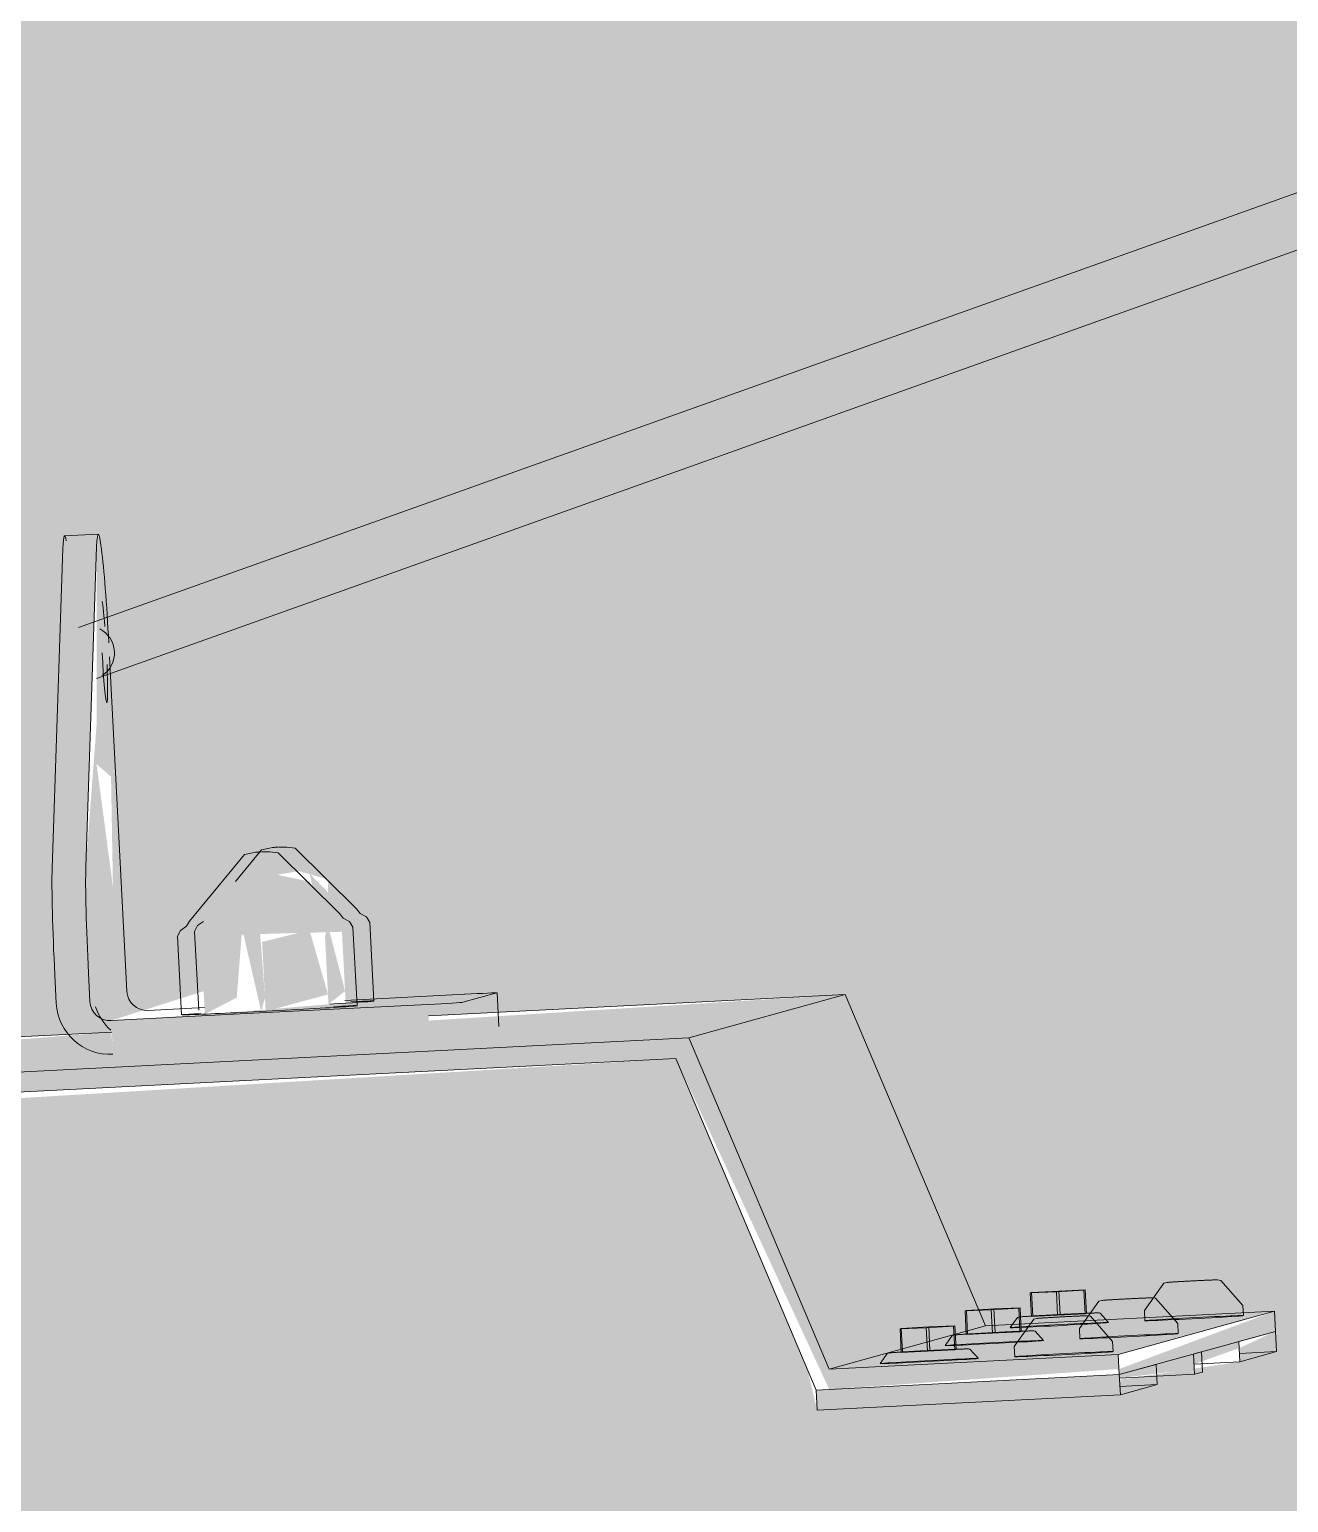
# Model space of a CAD drawing. Header units: millimetres. Extents: x -4612930 to -4329258, y -1064 to 30311.
# Drawn here: x -4406153.3 to -4405966.8, y 10298.6 to 10516.8 of the extents above; entities that cross this region are included whole.
import ezdxf

# ---------------------------------------------------------------- set-up
doc = ezdxf.new("R2010")
doc.units = ezdxf.units.MM
doc.layers.add('A-ROOF-PATT', color=132, linetype='Continuous', lineweight=5)
doc.layers.add('Q-SPCQ', color=91, linetype='Continuous', lineweight=5)

# ---------------------------------------------------------------- blocks, each defined once
blk = doc.blocks.new('Static Line_Sayfa_Metal Deck_Pan Mount - Up to 15 _ pitch - Max 2 Users-1848369-NORTH EAST')
at = {"layer": 'Q-SPCQ'}
for points in [[(4293044, 10392.53), (4293048.99, 10392.78), (4293050.58, 10440.15), (4293045.59, 10439.9), (4293044.44, 10405.52)], [(4293051.25, 10422.43), (4293052.21, 10426.16), (4293051.4, 10424.45)], [(4293049.6, 10372.8), (4293055.05, 10374.31), (4293050.58, 10407.95), (4293048.99, 10392.53), (4293049.57, 10373.82)], [(4293065.61, 10384.68), (4293074.99, 10385.11), (4293074.79, 10392.1), (4293068.39, 10389.42)], [(4293074.99, 10385.11), (4293084.84, 10385.66), (4293082.11, 10390.53), (4293074.79, 10392.1)], [(4293084.54, 10386.2), (4293087.36, 10386.36), (4293082.11, 10391.76), (4293082.59, 10389.67)], [(4293084.92, 10372.4), (4293087.38, 10374.31), (4293084.84, 10384.06), (4293084.41, 10382.42), (4293084.92, 10372.41)], [(4293075.62, 10371.33), (4293084.85, 10373.82), (4293082.11, 10383.35), (4293075.09, 10381.61), (4293075.62, 10371.38)], [(4292993.89, 10360.04), (4293138.31, 10367.42), (4293161.46, 10373.82), (4293099.77, 10369.96), (4293099.9, 10367.45), (4293052.95, 10366.09), (4293052.75, 10368.26), (4293011.73, 10364.96), (4293002.74, 10362.48)], [(4293159.08, 10318.34), (4293182.23, 10324.73), (4293161.46, 10373.82), (4293138.31, 10367.42), (4293158.16, 10320.52)], [(4293053, 10365.05), (4293074.95, 10366.17), (4293074.7, 10371.08), (4293052.83, 10368.26), (4293052.95, 10366.09)], [(4293074.95, 10366.17), (4293099.9, 10367.45), (4293099.64, 10372.36), (4293074.79, 10369.38)], [(4292935.63, 10303.9), (4292980.53, 10306.2), (4292996.14, 10357.15), (4293136.37, 10364.32), (4293159.08, 10315.33), (4293202, 10318.34), (4293201.89, 10320.52), (4293159.08, 10318.34), (4293138.31, 10367.42), (4292993.89, 10360.04), (4292978.28, 10309.09), (4292935.48, 10306.9)], [(4293159.08, 10318.34), (4293201.89, 10320.52), (4293225.03, 10326.92), (4293182.23, 10324.73)], [(4293202.04, 10317.53), (4293225.19, 10323.92), (4293225.03, 10326.92), (4293202, 10318.34)], [(4293202.07, 10317), (4293213.14, 10318.34), (4293213.02, 10320.56), (4293202.04, 10317.53)], [(4293213.1, 10319.07), (4293219.79, 10321.44), (4293219.74, 10322.42), (4293213.02, 10320.56)], [(4293157.3, 10312.24), (4293202.2, 10314.53), (4293202.04, 10317.53), (4293157.14, 10315.23)]]:
    blk.add_hatch(color=256, dxfattribs=at).paths.add_polyline_path(points)
h = blk.add_hatch(color=256, dxfattribs=at)
h.paths.add_polyline_path([(4293072.31, 10382.83), (4293074.96, 10371.3), (4293075.52, 10373.36), (4293074.79, 10382.95)])
h.paths.add_polyline_path([(4293066.61, 10370.91), (4293071.34, 10373.36), (4293072.08, 10382.82), (4293066.01, 10382.53), (4293066.6, 10371.02)])
h = blk.add_hatch(color=256, dxfattribs=at)
h.paths.add_polyline_path([(4293074.83, 10383.53), (4293075.62, 10382.99), (4293074.99, 10383.53)])
h.paths.add_polyline_path([(4293071.17, 10371.7), (4293072.78, 10373.82), (4293071.17, 10371.71)])
for p, q in [((4293286.82, 10513.43), (4293047.88, 10428.17)), ((4293050.56, 10420.64), (4293289.51, 10505.9)), ((4293050.82, 10442.01), (4293045.83, 10441.76)), ((4293044, 10392.53), (4293045.59, 10439.9)), ((4293050.58, 10440.15), (4293048.99, 10392.78)), ((4293055.05, 10374.31), (4293052.5, 10423.82)), ((4293089.09, 10386.5), (4293089.6, 10385.81)), ((4293063.91, 10383.92), (4293063.02, 10383.32)), ((4293064.34, 10384.66), (4293063.91, 10383.92)), ((4293065.1, 10383.14), (4293065.54, 10384.02)), ((4293066.42, 10384.61), (4293065.54, 10384.02)), ((4293086.57, 10385.81), (4293087.08, 10385.11)), ((4293088.02, 10384.61), (4293087.08, 10385.11)), ((4293088.55, 10383.78), (4293088.02, 10384.61)), ((4293089.15, 10372.15), (4293088.55, 10383.78)), ((4293090.53, 10385.31), (4293089.6, 10385.81)), ((4293091.06, 10384.47), (4293090.53, 10385.31)), ((4293091.66, 10372.85), (4293091.06, 10384.47)), ((4293062.58, 10382.44), (4293063.02, 10383.32)), ((4293062.58, 10382.44), (4293063.18, 10370.82)), ((4293065.1, 10383.14), (4293065.7, 10371.51)), ((4293044.61, 10372.54), (4293044.39, 10376.7)), ((4293049.38, 10376.96), (4293049.6, 10372.8)), ((4293105.09, 10373.86), (4293087.36, 10372.95)), ((4293099.73, 10370.66), (4293161.46, 10373.82)), ((4293104.84, 10372.67), (4293107.36, 10373.36)), ((4293107.36, 10373.36), (4293109.87, 10374.06)), ((4293110.13, 10369.07), (4293109.88, 10374.06)), ((4293161.46, 10373.82), (4293138.31, 10367.42)), ((4293161.46, 10373.82), (4293182.23, 10324.73)), ((4293052.75, 10369.96), (4293074.7, 10371.08)), ((4293066.56, 10371.89), (4293058.2, 10371.46)), ((4293074.7, 10371.08), (4293099.64, 10372.36)), ((4293138.31, 10367.42), (4292993.89, 10360.04)), ((4293017.04, 10366.43), (4293052.83, 10368.26)), ((4293159.08, 10318.34), (4293138.31, 10367.42)), ((4292996.14, 10357.15), (4293136.37, 10364.32)), ((4293136.37, 10364.32), (4293157.14, 10315.23)), ((4293188.84, 10329.62), (4293192.72, 10329.79)), ((4293189.04, 10329.67), (4293188.84, 10329.62)), ((4293188.84, 10329.62), (4293189.02, 10326.12)), ((4293193.1, 10329.9), (4293189.04, 10329.67)), ((4293189.04, 10329.67), (4293189.22, 10326.18)), ((4293192.72, 10329.79), (4293196.79, 10330.02)), ((4293192.9, 10326.3), (4293192.72, 10329.79)), ((4293196.98, 10330.08), (4293193.1, 10329.9)), ((4293193.1, 10329.9), (4293193.28, 10326.41)), ((4293196.79, 10330.02), (4293196.98, 10330.08)), ((4293196.79, 10330.02), (4293196.97, 10326.53)), ((4293196.98, 10330.08), (4293197.16, 10326.58)), ((4293179.2, 10326.95), (4293183.08, 10327.13)), ((4293179.39, 10327.01), (4293179.2, 10326.95)), ((4293183.46, 10327.24), (4293179.39, 10327.01)), ((4293179.57, 10323.51), (4293179.39, 10327.01)), ((4293183.08, 10327.13), (4293187.14, 10327.36)), ((4293183.26, 10323.64), (4293183.08, 10327.13)), ((4293187.34, 10327.41), (4293183.46, 10327.24)), ((4293183.46, 10327.24), (4293183.64, 10323.74)), ((4293187.14, 10327.36), (4293187.34, 10327.41)), ((4293187.32, 10323.86), (4293187.14, 10327.36)), ((4293187.52, 10323.92), (4293187.34, 10327.41)), ((4293205.76, 10327), (4293205.84, 10325.5)), ((4293220.41, 10326.25), (4293220.34, 10327.75)), ((4293179.38, 10323.46), (4293179.2, 10326.95)), ((4293182.23, 10324.73), (4293225.03, 10326.92)), ((4293192.9, 10326.3), (4293189.02, 10326.12)), ((4293189.02, 10326.12), (4293189.22, 10326.18)), ((4293189.22, 10326.18), (4293193.28, 10326.41)), ((4293196.97, 10326.53), (4293192.9, 10326.3)), ((4293193.28, 10326.41), (4293197.16, 10326.58)), ((4293197.16, 10326.58), (4293196.97, 10326.53)), ((4293225.03, 10326.92), (4293201.89, 10320.52)), ((4293210.77, 10323.59), (4293210.69, 10325.08)), ((4293225.03, 10326.92), (4293225.19, 10323.92)), ((4293182.23, 10324.73), (4293159.08, 10318.34)), ((4293169.56, 10324.29), (4293173.43, 10324.47)), ((4293169.75, 10324.34), (4293169.56, 10324.29)), ((4293169.74, 10320.79), (4293169.56, 10324.29)), ((4293173.82, 10324.57), (4293169.75, 10324.34)), ((4293169.93, 10320.85), (4293169.75, 10324.34)), ((4293173.43, 10324.47), (4293177.5, 10324.7)), ((4293173.61, 10320.97), (4293173.43, 10324.47)), ((4293177.69, 10324.75), (4293173.82, 10324.57)), ((4293173.82, 10324.57), (4293174, 10321.08)), ((4293177.5, 10324.7), (4293177.69, 10324.75)), ((4293177.68, 10321.2), (4293177.5, 10324.7)), ((4293177.87, 10321.25), (4293177.69, 10324.75)), ((4293183.26, 10323.64), (4293179.38, 10323.46)), ((4293179.38, 10323.46), (4293179.57, 10323.51)), ((4293179.57, 10323.51), (4293183.64, 10323.74)), ((4293187.32, 10323.86), (4293183.26, 10323.64)), ((4293183.64, 10323.74), (4293187.52, 10323.92)), ((4293187.52, 10323.92), (4293187.32, 10323.86)), ((4293196.12, 10324.33), (4293196.19, 10322.84)), ((4293225.19, 10323.92), (4293202.04, 10317.53)), ((4293219.74, 10322.42), (4293225.19, 10323.92)), ((4293225.34, 10320.93), (4293225.19, 10323.92)), ((4293201.89, 10320.52), (4293159.08, 10318.34)), ((4293173.61, 10320.97), (4293169.74, 10320.79)), ((4293169.74, 10320.79), (4293169.93, 10320.85)), ((4293169.93, 10320.85), (4293174, 10321.08)), ((4293177.68, 10321.2), (4293173.61, 10320.97)), ((4293174, 10321.08), (4293177.87, 10321.25)), ((4293177.87, 10321.25), (4293177.68, 10321.2)), ((4293186.47, 10321.67), (4293186.55, 10320.17)), ((4293201.13, 10320.92), (4293201.05, 10322.42)), ((4293202.04, 10317.53), (4293201.89, 10320.52)), ((4293213.02, 10320.56), (4293213.61, 10320.73)), ((4293213.18, 10317.57), (4293213.02, 10320.56)), ((4293213.61, 10320.73), (4293214.21, 10320.89)), ((4293214.36, 10317.89), (4293214.21, 10320.89)), ((4293219.74, 10322.42), (4293219.89, 10319.42)), ((4293219.83, 10320.64), (4293225.34, 10320.93)), ((4293225.34, 10320.93), (4293219.89, 10319.42)), ((4293202.04, 10317.53), (4293207.49, 10319.03)), ((4293207.49, 10319.03), (4293207.65, 10316.04)), ((4293219.89, 10319.42), (4293213.1, 10319.07)), ((4293157.14, 10315.23), (4293202.04, 10317.53)), ((4293157.14, 10315.23), (4293202.04, 10317.53)), ((4293202.2, 10314.53), (4293202.04, 10317.53)), ((4293213.18, 10317.57), (4293202.07, 10317)), ((4293213.77, 10317.73), (4293213.18, 10317.57)), ((4293214.36, 10317.89), (4293213.77, 10317.73)), ((4293157.3, 10312.24), (4293157.14, 10315.23)), ((4293202.2, 10314.53), (4293157.3, 10312.24)), ((4293202.13, 10315.76), (4293207.65, 10316.04)), ((4293207.65, 10316.04), (4293202.2, 10314.53))]:
    blk.add_line(p, q, dxfattribs=at)
at = {"layer": 'Q-SPCQ', "flags": 128}
for points in [[(4293064.34, 10384.66), (4293072.48, 10394.54), (4293073.67, 10394.81), (4293074.09, 10394.88), (4293074.31, 10394.9), (4293074.44, 10394.91), (4293074.53, 10394.92), (4293074.59, 10394.93), (4293074.64, 10394.93), (4293074.68, 10394.94), (4293074.71, 10394.94), (4293074.73, 10394.94), (4293074.75, 10394.94), (4293074.77, 10394.94), (4293074.79, 10394.94), (4293074.8, 10394.94), (4293074.81, 10394.95), (4293074.82, 10394.95), (4293074.84, 10394.95), (4293074.84, 10394.95), (4293074.85, 10394.95), (4293074.86, 10394.95), (4293074.87, 10394.95), (4293074.88, 10394.95), (4293074.88, 10394.95), (4293074.89, 10394.95), (4293074.9, 10394.95), (4293074.91, 10394.95), (4293074.92, 10394.95)], [(4293071.15, 10390.57), (4293074.99, 10395.24), (4293076.19, 10395.51), (4293076.61, 10395.57), (4293076.82, 10395.6), (4293076.95, 10395.61), (4293077.04, 10395.62), (4293077.11, 10395.62), (4293077.15, 10395.63), (4293077.19, 10395.63), (4293077.22, 10395.63), (4293077.25, 10395.63), (4293077.27, 10395.64), (4293077.29, 10395.64), (4293077.3, 10395.64), (4293077.32, 10395.64), (4293077.33, 10395.64), (4293077.34, 10395.64), (4293077.35, 10395.64), (4293077.36, 10395.64), (4293077.37, 10395.64), (4293077.38, 10395.64), (4293077.38, 10395.64), (4293077.39, 10395.64), (4293077.4, 10395.64), (4293077.4, 10395.64), (4293077.41, 10395.65), (4293077.42, 10395.65), (4293077.43, 10395.65)], [(4293086.57, 10385.81), (4293077.46, 10394.8), (4293076.25, 10394.95), (4293075.82, 10394.96), (4293075.6, 10394.97), (4293075.47, 10394.97), (4293075.38, 10394.97), (4293075.32, 10394.97), (4293075.27, 10394.97), (4293075.23, 10394.96), (4293075.2, 10394.96), (4293075.18, 10394.96), (4293075.16, 10394.96), (4293075.14, 10394.96), (4293075.12, 10394.96), (4293075.11, 10394.96), (4293075.1, 10394.96), (4293075.09, 10394.96), (4293075.08, 10394.96), (4293075.07, 10394.96), (4293075.06, 10394.96), (4293075.05, 10394.96), (4293075.04, 10394.96), (4293075.04, 10394.96), (4293075.03, 10394.96), (4293075.02, 10394.96), (4293075.01, 10394.96), (4293075, 10394.96), (4293074.99, 10394.96)], [(4293089.09, 10386.5), (4293079.98, 10395.5), (4293078.76, 10395.64), (4293078.34, 10395.66), (4293078.12, 10395.66), (4293077.99, 10395.66), (4293077.9, 10395.66), (4293077.84, 10395.66), (4293077.79, 10395.66), (4293077.75, 10395.66), (4293077.72, 10395.66), (4293077.69, 10395.66), (4293077.67, 10395.66), (4293077.65, 10395.66), (4293077.64, 10395.66), (4293077.62, 10395.66), (4293077.61, 10395.65), (4293077.6, 10395.65), (4293077.59, 10395.65), (4293077.58, 10395.65), (4293077.57, 10395.65), (4293077.57, 10395.65), (4293077.56, 10395.65), (4293077.55, 10395.65), (4293077.54, 10395.65), (4293077.54, 10395.65), (4293077.53, 10395.65), (4293077.52, 10395.65), (4293077.51, 10395.65)], [(4293205.76, 10327), (4293208.64, 10331.05), (4293209.09, 10331.15), (4293209.26, 10331.17), (4293209.36, 10331.19), (4293209.43, 10331.19), (4293209.49, 10331.2), (4293209.55, 10331.2), (4293209.6, 10331.21), (4293209.66, 10331.21), (4293209.72, 10331.22), (4293209.78, 10331.22), (4293209.85, 10331.23), (4293209.92, 10331.23), (4293209.99, 10331.24), (4293210.07, 10331.24), (4293210.15, 10331.25), (4293210.23, 10331.25), (4293210.32, 10331.26), (4293210.41, 10331.26), (4293210.51, 10331.27), (4293210.61, 10331.28), (4293210.71, 10331.28), (4293210.82, 10331.29), (4293210.92, 10331.29), (4293211.04, 10331.3), (4293211.15, 10331.31), (4293211.27, 10331.31), (4293211.39, 10331.32), (4293211.51, 10331.33), (4293211.63, 10331.33), (4293211.76, 10331.34), (4293211.88, 10331.35), (4293212.01, 10331.36), (4293212.14, 10331.36), (4293212.27, 10331.37), (4293212.41, 10331.38), (4293212.54, 10331.38), (4293212.67, 10331.39), (4293212.8, 10331.4), (4293212.94, 10331.4), (4293212.98, 10331.41)], [(4293220.34, 10327.75), (4293217.05, 10331.48), (4293216.59, 10331.54), (4293216.42, 10331.54), (4293216.33, 10331.55), (4293216.25, 10331.55), (4293216.19, 10331.55), (4293216.14, 10331.54), (4293216.08, 10331.54), (4293216.02, 10331.54), (4293215.96, 10331.54), (4293215.9, 10331.54), (4293215.83, 10331.54), (4293215.76, 10331.53), (4293215.69, 10331.53), (4293215.61, 10331.53), (4293215.53, 10331.52), (4293215.45, 10331.52), (4293215.36, 10331.52), (4293215.27, 10331.51), (4293215.17, 10331.51), (4293215.07, 10331.51), (4293214.97, 10331.5), (4293214.86, 10331.5), (4293214.76, 10331.49), (4293214.64, 10331.49), (4293214.53, 10331.48), (4293214.41, 10331.48), (4293214.29, 10331.47), (4293214.17, 10331.46), (4293214.05, 10331.46), (4293213.92, 10331.45), (4293213.8, 10331.45), (4293213.67, 10331.44), (4293213.54, 10331.43), (4293213.41, 10331.43), (4293213.27, 10331.42), (4293213.14, 10331.41), (4293213.01, 10331.41), (4293212.98, 10331.41)], [(4293196.12, 10324.33), (4293199, 10328.38), (4293199.45, 10328.49), (4293199.62, 10328.51), (4293199.71, 10328.52), (4293199.79, 10328.53), (4293199.85, 10328.54), (4293199.9, 10328.54), (4293199.96, 10328.54), (4293200.02, 10328.55), (4293200.08, 10328.55), (4293200.14, 10328.56), (4293200.2, 10328.56), (4293200.27, 10328.57), (4293200.35, 10328.57), (4293200.42, 10328.58), (4293200.51, 10328.58), (4293200.59, 10328.59), (4293200.68, 10328.59), (4293200.77, 10328.6), (4293200.87, 10328.61), (4293200.97, 10328.61), (4293201.07, 10328.62), (4293201.17, 10328.62), (4293201.28, 10328.63), (4293201.39, 10328.64), (4293201.51, 10328.64), (4293201.62, 10328.65), (4293201.74, 10328.66), (4293201.87, 10328.66), (4293201.99, 10328.67), (4293202.11, 10328.68), (4293202.24, 10328.68), (4293202.37, 10328.69), (4293202.5, 10328.7), (4293202.63, 10328.71), (4293202.76, 10328.71), (4293202.89, 10328.72), (4293203.03, 10328.73), (4293203.16, 10328.73), (4293203.29, 10328.74), (4293203.34, 10328.74)], [(4293210.69, 10325.08), (4293207.41, 10328.82), (4293206.95, 10328.87), (4293206.78, 10328.88), (4293206.68, 10328.88), (4293206.61, 10328.88), (4293206.55, 10328.88), (4293206.49, 10328.88), (4293206.44, 10328.88), (4293206.38, 10328.88), (4293206.32, 10328.88), (4293206.26, 10328.87), (4293206.19, 10328.87), (4293206.12, 10328.87), (4293206.05, 10328.87), (4293205.97, 10328.86), (4293205.89, 10328.86), (4293205.81, 10328.86), (4293205.72, 10328.85), (4293205.62, 10328.85), (4293205.53, 10328.85), (4293205.43, 10328.84), (4293205.33, 10328.84), (4293205.22, 10328.83), (4293205.11, 10328.83), (4293205, 10328.82), (4293204.89, 10328.82), (4293204.77, 10328.81), (4293204.65, 10328.81), (4293204.53, 10328.8), (4293204.41, 10328.8), (4293204.28, 10328.79), (4293204.15, 10328.78), (4293204.02, 10328.78), (4293203.89, 10328.77), (4293203.76, 10328.76), (4293203.63, 10328.76), (4293203.5, 10328.75), (4293203.37, 10328.74), (4293203.34, 10328.74)], [(4293185.89, 10324.48), (4293186.98, 10326), (4293187.16, 10326.04), (4293187.24, 10326.05), (4293187.3, 10326.06), (4293187.36, 10326.07), (4293187.42, 10326.07), (4293187.49, 10326.08), (4293187.56, 10326.08), (4293187.65, 10326.09), (4293187.74, 10326.1), (4293187.83, 10326.1), (4293187.94, 10326.11), (4293188.05, 10326.12), (4293188.17, 10326.13), (4293188.3, 10326.14), (4293188.44, 10326.14), (4293188.58, 10326.15), (4293188.73, 10326.16), (4293188.89, 10326.17), (4293189.05, 10326.18), (4293189.22, 10326.19), (4293189.4, 10326.2), (4293189.58, 10326.21), (4293189.77, 10326.23), (4293189.96, 10326.24), (4293190.16, 10326.25), (4293190.36, 10326.26), (4293190.57, 10326.27), (4293190.78, 10326.28), (4293190.99, 10326.29), (4293191.21, 10326.31), (4293191.43, 10326.32), (4293191.65, 10326.33), (4293191.88, 10326.34), (4293192.1, 10326.36), (4293192.33, 10326.37), (4293192.56, 10326.38), (4293192.79, 10326.39), (4293193.03, 10326.4), (4293193.26, 10326.42), (4293193.33, 10326.42)], [(4293186.47, 10321.67), (4293189.36, 10325.72), (4293189.81, 10325.82), (4293189.98, 10325.85), (4293190.07, 10325.86), (4293190.14, 10325.87), (4293190.2, 10325.87), (4293190.26, 10325.88), (4293190.32, 10325.88), (4293190.37, 10325.89), (4293190.43, 10325.89), (4293190.5, 10325.89), (4293190.56, 10325.9), (4293190.63, 10325.9), (4293190.7, 10325.91), (4293190.78, 10325.91), (4293190.86, 10325.92), (4293190.95, 10325.92), (4293191.04, 10325.93), (4293191.13, 10325.94), (4293191.22, 10325.94), (4293191.32, 10325.95), (4293191.42, 10325.95), (4293191.53, 10325.96), (4293191.64, 10325.97), (4293191.75, 10325.97), (4293191.87, 10325.98), (4293191.98, 10325.99), (4293192.1, 10325.99), (4293192.22, 10326), (4293192.35, 10326.01), (4293192.47, 10326.01), (4293192.6, 10326.02), (4293192.73, 10326.03), (4293192.86, 10326.03), (4293192.99, 10326.04), (4293193.12, 10326.05), (4293193.25, 10326.06), (4293193.39, 10326.06), (4293193.52, 10326.07), (4293193.65, 10326.08), (4293193.7, 10326.08)], [(4293200.44, 10325.23), (4293199.21, 10326.63), (4293199.03, 10326.65), (4293198.94, 10326.66), (4293198.88, 10326.66), (4293198.82, 10326.66), (4293198.76, 10326.66), (4293198.69, 10326.66), (4293198.62, 10326.65), (4293198.53, 10326.65), (4293198.44, 10326.65), (4293198.35, 10326.65), (4293198.24, 10326.64), (4293198.13, 10326.64), (4293198.01, 10326.63), (4293197.88, 10326.63), (4293197.74, 10326.62), (4293197.6, 10326.62), (4293197.45, 10326.61), (4293197.29, 10326.61), (4293197.13, 10326.6), (4293196.96, 10326.59), (4293196.78, 10326.58), (4293196.6, 10326.58), (4293196.41, 10326.57), (4293196.22, 10326.56), (4293196.02, 10326.55), (4293195.82, 10326.54), (4293195.61, 10326.53), (4293195.4, 10326.52), (4293195.19, 10326.51), (4293194.97, 10326.5), (4293194.75, 10326.49), (4293194.53, 10326.48), (4293194.3, 10326.47), (4293194.07, 10326.46), (4293193.84, 10326.45), (4293193.61, 10326.43), (4293193.38, 10326.42), (4293193.33, 10326.42)], [(4293201.05, 10322.42), (4293197.77, 10326.15), (4293197.31, 10326.21), (4293197.14, 10326.22), (4293197.04, 10326.22), (4293196.97, 10326.22), (4293196.91, 10326.22), (4293196.85, 10326.22), (4293196.8, 10326.22), (4293196.74, 10326.21), (4293196.68, 10326.21), (4293196.61, 10326.21), (4293196.55, 10326.21), (4293196.48, 10326.21), (4293196.41, 10326.2), (4293196.33, 10326.2), (4293196.25, 10326.2), (4293196.16, 10326.19), (4293196.07, 10326.19), (4293195.98, 10326.19), (4293195.89, 10326.18), (4293195.79, 10326.18), (4293195.68, 10326.17), (4293195.58, 10326.17), (4293195.47, 10326.16), (4293195.36, 10326.16), (4293195.24, 10326.15), (4293195.13, 10326.15), (4293195.01, 10326.14), (4293194.89, 10326.14), (4293194.76, 10326.13), (4293194.64, 10326.12), (4293194.51, 10326.12), (4293194.38, 10326.11), (4293194.25, 10326.11), (4293194.12, 10326.1), (4293193.99, 10326.09), (4293193.86, 10326.09), (4293193.72, 10326.08), (4293193.7, 10326.08)], [(4293176.25, 10321.82), (4293177.34, 10323.34), (4293177.52, 10323.38), (4293177.6, 10323.39), (4293177.66, 10323.4), (4293177.72, 10323.4), (4293177.78, 10323.41), (4293177.85, 10323.41), (4293177.92, 10323.42), (4293178, 10323.43), (4293178.09, 10323.43), (4293178.19, 10323.44), (4293178.3, 10323.45), (4293178.41, 10323.46), (4293178.53, 10323.46), (4293178.66, 10323.47), (4293178.79, 10323.48), (4293178.94, 10323.49), (4293179.09, 10323.5), (4293179.24, 10323.51), (4293179.41, 10323.52), (4293179.58, 10323.53), (4293179.75, 10323.54), (4293179.94, 10323.55), (4293180.12, 10323.56), (4293180.32, 10323.57), (4293180.51, 10323.58), (4293180.72, 10323.6), (4293180.92, 10323.61), (4293181.13, 10323.62), (4293181.35, 10323.63), (4293181.56, 10323.64), (4293181.79, 10323.65), (4293182.01, 10323.67), (4293182.23, 10323.68), (4293182.46, 10323.69), (4293182.69, 10323.7), (4293182.92, 10323.72), (4293183.15, 10323.73), (4293183.38, 10323.74), (4293183.62, 10323.75), (4293183.69, 10323.76)], [(4293190.8, 10322.57), (4293189.57, 10323.97), (4293189.38, 10323.99), (4293189.3, 10323.99), (4293189.24, 10323.99), (4293189.18, 10323.99), (4293189.12, 10323.99), (4293189.05, 10323.99), (4293188.97, 10323.99), (4293188.89, 10323.99), (4293188.8, 10323.99), (4293188.7, 10323.98), (4293188.6, 10323.98), (4293188.49, 10323.97), (4293188.36, 10323.97), (4293188.24, 10323.97), (4293188.1, 10323.96), (4293187.96, 10323.96), (4293187.81, 10323.95), (4293187.65, 10323.94), (4293187.49, 10323.94), (4293187.32, 10323.93), (4293187.14, 10323.92), (4293186.96, 10323.91), (4293186.77, 10323.9), (4293186.58, 10323.9), (4293186.38, 10323.89), (4293186.18, 10323.88), (4293185.97, 10323.87), (4293185.76, 10323.86), (4293185.54, 10323.85), (4293185.33, 10323.84), (4293185.11, 10323.83), (4293184.88, 10323.82), (4293184.66, 10323.8), (4293184.43, 10323.79), (4293184.2, 10323.78), (4293183.97, 10323.77), (4293183.74, 10323.76), (4293183.69, 10323.76)], [(4293166.61, 10319.15), (4293167.69, 10320.67), (4293167.87, 10320.71), (4293167.95, 10320.72), (4293168.02, 10320.73), (4293168.07, 10320.74), (4293168.14, 10320.74), (4293168.2, 10320.75), (4293168.28, 10320.76), (4293168.36, 10320.76), (4293168.45, 10320.77), (4293168.55, 10320.78), (4293168.65, 10320.78), (4293168.77, 10320.79), (4293168.89, 10320.8), (4293169.02, 10320.81), (4293169.15, 10320.82), (4293169.29, 10320.83), (4293169.44, 10320.84), (4293169.6, 10320.85), (4293169.77, 10320.86), (4293169.94, 10320.87), (4293170.11, 10320.88), (4293170.29, 10320.89), (4293170.48, 10320.9), (4293170.67, 10320.91), (4293170.87, 10320.92), (4293171.07, 10320.93), (4293171.28, 10320.94), (4293171.49, 10320.96), (4293171.7, 10320.97), (4293171.92, 10320.98), (4293172.14, 10320.99), (4293172.37, 10321), (4293172.59, 10321.02), (4293172.82, 10321.03), (4293173.05, 10321.04), (4293173.28, 10321.05), (4293173.51, 10321.06), (4293173.74, 10321.08), (4293173.97, 10321.09), (4293174.05, 10321.09)], [(4293181.16, 10319.9), (4293179.92, 10321.3), (4293179.74, 10321.32), (4293179.66, 10321.33), (4293179.6, 10321.33), (4293179.54, 10321.33), (4293179.47, 10321.33), (4293179.41, 10321.33), (4293179.33, 10321.33), (4293179.25, 10321.32), (4293179.16, 10321.32), (4293179.06, 10321.32), (4293178.96, 10321.31), (4293178.84, 10321.31), (4293178.72, 10321.31), (4293178.59, 10321.3), (4293178.46, 10321.3), (4293178.31, 10321.29), (4293178.16, 10321.28), (4293178.01, 10321.28), (4293177.84, 10321.27), (4293177.67, 10321.26), (4293177.5, 10321.26), (4293177.31, 10321.25), (4293177.13, 10321.24), (4293176.93, 10321.23), (4293176.74, 10321.22), (4293176.53, 10321.21), (4293176.33, 10321.2), (4293176.12, 10321.19), (4293175.9, 10321.18), (4293175.68, 10321.17), (4293175.46, 10321.16), (4293175.24, 10321.15), (4293175.01, 10321.14), (4293174.79, 10321.13), (4293174.56, 10321.12), (4293174.33, 10321.11), (4293174.1, 10321.09), (4293174.05, 10321.09)]]:
    blk.add_lwpolyline(points, dxfattribs=at)
at = {"layer": 'Q-SPCQ'}
for centre, major_axis, ratio, start_param, end_param in [((4293051.72, 10424.53), (-0.89, 17.48), 0.042464, 4.788639, 6.746397), ((4293046.73, 10424.28), (-0.89, 17.48), 0.042464, 5.987179, 6.746397), ((4293051.72, 10424.53), (-0.38, 7.49), 0.042464, 5.245414, 6.283185), ((4293049.22, 10424.41), (-1.07, 3.86), 0.999054, 4.494151, 5.541349), ((4293049.22, 10424.41), (-1.07, 3.86), 0.999054, 3.446954, 4.494151), ((4293051.72, 10424.53), (-0.38, 7.49), 0.042464, 1.580222, 3.141593), ((4293051.72, 10424.53), (-0.38, 7.49), 0.042464, 3.151019, 4.460016), ((4293045.13, 10376.91), (-0.89, 17.48), 0.042464, 0.463212, 1.580222), ((4293050.12, 10377.16), (-0.89, 17.48), 0.042464, 0.463212, 1.580222), ((4293058.04, 10374.46), (-0.8, 2.89), 0.999054, 1.352559, 2.923355), ((4293078.68, 10372.18), (12.98, 0.67), 0.009417, 5.231808, 7.026104), ((4293104.88, 10373.8), (4.99, 0.26), 0.009417, 0, 1.528317), ((4293052.59, 10372.95), (-2.13, 7.71), 0.999054, 1.352559, 2.923355), ((4293052.59, 10372.95), (-0.8, 2.89), 0.999054, 1.352559, 2.923355), ((4293058.04, 10374.46), (-2.13, 7.71), 0.999054, 1.614358, 2.137957), ((4293076.17, 10371.49), (12.98, 0.67), 0.009417, 2.459902, 4.66991), ((4293078.68, 10372.18), (12.98, 0.67), 0.009417, 3.099114, 3.141593), ((4293076.17, 10371.49), (12.98, 0.67), 0.009417, 4.66991, 7.026104), ((4293099.85, 10372.41), (4.99, 0.26), 0.009417, 4.66991, 6.240706), ((4293193.17, 10324.85), (7.27, 0.38), 0.009417, 1.528317, 4.66991), ((4293193.17, 10324.85), (7.27, 0.38), 0.009417, 4.66991, 7.811503), ((4293213.12, 10325.88), (7.29, 0.38), 0.009417, 1.528317, 4.66991), ((4293213.12, 10325.88), (7.29, 0.38), 0.009417, 4.66991, 7.811503), ((4293203.48, 10323.21), (7.29, 0.38), 0.009417, 1.528317, 4.66991), ((4293203.48, 10323.21), (7.29, 0.38), 0.009417, 4.66991, 7.811503), ((4293183.53, 10322.19), (7.27, 0.38), 0.009417, 1.528317, 4.66991), ((4293183.53, 10322.19), (7.27, 0.38), 0.009417, 4.66991, 7.811503), ((4293193.84, 10320.55), (7.29, 0.38), 0.009417, 1.528317, 4.66991), ((4293193.84, 10320.55), (7.29, 0.38), 0.009417, 4.66991, 7.811503), ((4293173.88, 10319.53), (7.27, 0.38), 0.009417, 1.528317, 4.66991), ((4293173.88, 10319.53), (7.27, 0.38), 0.009417, 4.66991, 7.811503)]:
    blk.add_ellipse(centre, major_axis=major_axis, ratio=ratio, start_param=start_param, end_param=end_param, dxfattribs=at)

msp = doc.modelspace()

# ---------------------------------------------------------------- hatches: boundary and pattern name
at = {"layer": 'A-ROOF-PATT'}
h = msp.add_hatch(dxfattribs=at)
h.set_pattern_fill('FP_164', color=256, style=0, pattern_type=2)
h.set_pattern_definition([(3.05, (-8687274.0906, -226018.123), (-59.9198678984, -0.0001809275), [])])
h.paths.add_polyline_path([(-4420938.25, 9462.05), (-4394296, 10866.67), (-4390148.46, 11181.06), (-4386730.62, 11362.94), (-4386730.62, 11371.18), (-4392008.36, 11099.1), (-4393113.72, 11191.54), (-4393570.2, 11217.27), (-4393684.5, 11211.19), (-4393684.5, 11207.58), (-4393786.07, 11202.19), (-4393870.97, 11203.47), (-4393870.97, 11253.77), (-4393952.64, 11239.31), (-4393960.46, 11233.29), (-4393979.62, 11227.35), (-4393998.26, 11226.59), (-4394085.29, 11228.29), (-4394098.16, 11233.94), (-4394108.03, 11241.77), (-4394116.67, 11254.33), (-4394123.04, 11267.69), (-4394283.38, 11239.31), (-4394291.2, 11233.29), (-4394310.36, 11227.35), (-4394329, 11226.59), (-4394416.03, 11228.29), (-4394428.9, 11233.94), (-4394438.77, 11241.77), (-4394446.28, 11251.59), (-4394452.29, 11271.56), (-4394451.86, 11284.9), (-4394451.25, 11289.53), (-4394446.28, 11301.59), (-4394438.36, 11311.94), (-4394428.04, 11319.89), (-4394416.03, 11324.88), (-4394403.14, 11326.59), (-4394351.53, 11328.79), (-4394164.16, 11361.95), (-4394164.16, 11503.7), (-4398948.33, 11502.07), (-4402998.58, 11286.53), (-4402993.82, 11243.19), (-4403004.32, 11242.7), (-4403006.86, 11286.09), (-4405609.42, 11149.87), (-4405639.06, 11148.69), (-4405869.21, 11136.07), (-4420828.6, 9474.23)])
h.paths.add_polyline_path([(-4406258.15, 10300.91), (-4406258.3, 10306.94), (-4406235.16, 10313.3), (-4406213.4, 10316.43), (-4406197.79, 10360.66), (-4406176.89, 10366.43), (-4406032.47, 10373.82), (-4406011.71, 10324.73), (-4405968.9, 10326.92), (-4405968.9, 10323.88), (-4405974.15, 10321.44), (-4405974.04, 10319.42), (-4405991.85, 10316.74), (-4405991.73, 10314.53), (-4406036.64, 10312.24), (-4406038.1, 10318.34), (-4406057.56, 10364.32), (-4406176.6, 10357.15), (-4406192.51, 10311.97), (-4406195.6, 10309.09), (-4406197.79, 10307.98), (-4406213.36, 10305.41), (-4406213.4, 10303.19), (-4406215.65, 10303.08)])
h.paths.add_polyline_path([(-4406141.19, 10369.96), (-4406127.5, 10374.31), (-4406127.92, 10382.53), (-4406107.01, 10383.11), (-4406106.46, 10372.59), (-4406127.92, 10370.78)])
h.paths.add_polyline_path([(-4405964.83, 10371.61), (-4405962.88, 10375.18), (-4405963.07, 10377.44), (-4405963.11, 10427.25), (-4405758.43, 10436.63), (-4405755.41, 10384.58), (-4405763.51, 10384.17), (-4405765.27, 10381.82), (-4405906.26, 10374.6)])
h.paths.add_polyline_path([(-4406144.95, 10392.78), (-4406149.93, 10392.53), (-4406148.34, 10439.9), (-4406143.35, 10440.15), (-4406143.35, 10413.73), (-4406143.95, 10405.88)])
h.paths.add_polyline_path([(-4406144.33, 10372.8), (-4406143.35, 10407.95), (-4406141.21, 10406.06), (-4406140.65, 10373.82), (-4406141.19, 10373.67)])
h.paths.add_polyline_path([(-4406128.33, 10384.68), (-4406123.03, 10390.47), (-4406113.38, 10392.1), (-4406109.09, 10390.85), (-4406109.09, 10386.22), (-4406125.54, 10384.81)])
h.paths.add_polyline_path([(-4405965.05, 10427.25), (-4405957.99, 10429.18), (-4405897.9, 10434.13), (-4405894.7, 10435.01), (-4405848.66, 10436.61), (-4405848.51, 10434.78), (-4405958.11, 10427.61)])
h.paths.add_polyline_path([(-4405902.25, 10437.88), (-4405903.65, 10439.81), (-4405905.35, 10439.72), (-4405905.55, 10501.79), (-4405903.62, 10503.51), (-4405902.25, 10503.89), (-4405901.33, 10438.13)])
h.paths.add_polyline_path([(-4405523.58, 10504.3), (-4405656.03, 10499.09), (-4405655.97, 10500.97), (-4405652.77, 10501.85), (-4405606.74, 10503.45), (-4405606.58, 10501.61), (-4405523.57, 10504.3)])
h.paths.add_polyline_path([(-4405722.9, 10438.44), (-4405720.96, 10442.02), (-4405721.14, 10444.28), (-4405721.19, 10494.09), (-4405516.5, 10503.46), (-4405513.48, 10451.42), (-4405521.58, 10451.01), (-4405523.34, 10448.65), (-4405664.33, 10441.44)])
h.paths.add_polyline_path([(-4405873.83, 10438.71), (-4405874.21, 10446.12), (-4405850.75, 10447.04), (-4405850.38, 10439.91), (-4405871.13, 10438.78)])
h.paths.add_polyline_path([(-4405871.18, 10453.38), (-4405865.41, 10457.09), (-4405863.28, 10454.85), (-4405871.13, 10453.39)])
h.paths.add_polyline_path([(-4405867.84, 10449.53), (-4405867.84, 10452.87), (-4405863.25, 10454.24), (-4405862.98, 10455), (-4405858.95, 10457.09), (-4405854.53, 10454.24), (-4405858.17, 10450.03), (-4405863.28, 10449.76)])
h.paths.add_polyline_path([(-4405660.32, 10504.71), (-4405660.98, 10506.68), (-4405663.5, 10508.82), (-4405663.62, 10568.63), (-4405662.62, 10570.09), (-4405660.32, 10570.72), (-4405659.4, 10504.97)])
h.paths.add_polyline_path([(-4405281.65, 10571.13), (-4405285.87, 10570.92), (-4405414.1, 10565.92), (-4405414.04, 10567.8), (-4405408.92, 10568.78), (-4405364.81, 10570.29), (-4405364.65, 10568.45), (-4405281.64, 10571.13)])
h.paths.add_polyline_path([(-4405480.97, 10505.28), (-4405479.03, 10508.86), (-4405479.22, 10511.11), (-4405479.26, 10560.93), (-4405274.57, 10570.3), (-4405271.55, 10518.26), (-4405469.87, 10505.85)])
h.paths.add_polyline_path([(-4405631.9, 10505.54), (-4405632.29, 10512.95), (-4405608.72, 10511.83), (-4405608.46, 10506.74), (-4405629.2, 10505.61)])
h.paths.add_polyline_path([(-4405906.63, 10505.74), (-4405909.6, 10506.97), (-4405913.15, 10507.64), (-4405913.33, 10511.23), (-4405907.03, 10514.54), (-4405906, 10516.18), (-4405900.56, 10515.42), (-4405897.64, 10516.05), (-4405666.61, 10582.16), (-4405663.68, 10583.13), (-4405658.63, 10582.26), (-4405655.72, 10582.89), (-4405424.68, 10648.99), (-4405421.75, 10649.96), (-4405416.7, 10649.1), (-4405413.79, 10649.73), (-4405182.76, 10715.83), (-4405179.82, 10716.8), (-4405174.77, 10715.93), (-4405171.86, 10716.56), (-4404938.12, 10781.28), (-4404941.03, 10782.77), (-4404932.84, 10782.77), (-4404929.6, 10783.49), (-4404696.19, 10848.12), (-4404699.1, 10849.61), (-4404690.92, 10849.61), (-4404687.67, 10850.33), (-4404454.26, 10914.96), (-4404457.18, 10916.44), (-4404448.99, 10916.44), (-4404445.74, 10917.17), (-4404212.34, 10981.79), (-4404215.25, 10983.28), (-4404207.06, 10983.28), (-4404203.81, 10984), (-4403973.11, 11050.01), (-4403970.18, 11050.99), (-4403965.13, 11050.12), (-4403962.22, 11050.75), (-4403731.19, 11116.85), (-4403728.25, 11117.82), (-4403723.2, 11116.96), (-4403720.29, 11117.58), (-4403489.26, 11183.69), (-4403486.33, 11184.66), (-4403481.28, 11183.79), (-4403478.36, 11184.42), (-4403244.71, 11249.18), (-4403244.71, 11251.41), (-4403239.35, 11250.63), (-4403236.33, 11247.06), (-4403236.1, 11242.65), (-4405902.72, 10507.7), (-4405904.96, 10510.45), (-4405906.59, 10505.85)])
h.paths.add_polyline_path([(-4405279.66, 10511.8), (-4405279.66, 10511.8), (-4405279.66, 10517.84)])
h.paths.add_polyline_path([(-4405629.25, 10520.22), (-4405623.48, 10523.93), (-4405621.35, 10521.69), (-4405624.67, 10521.07)])
h.paths.add_polyline_path([(-4405625.92, 10516.37), (-4405625.92, 10519.71), (-4405621.33, 10521.07), (-4405621.05, 10521.84), (-4405617.02, 10523.93), (-4405612.6, 10521.07), (-4405616.24, 10516.86), (-4405621.35, 10516.6)])
h.paths.add_polyline_path([(-4405418.4, 10571.55), (-4405419.79, 10573.48), (-4405421.49, 10573.4), (-4405421.52, 10632.88), (-4405420.69, 10636.93), (-4405418.4, 10637.56), (-4405417.47, 10571.81)])
h.paths.add_polyline_path([(-4405039.73, 10637.97), (-4405172.18, 10632.88), (-4405172.12, 10634.64), (-4405168.92, 10635.52), (-4405122.88, 10637.12), (-4405122.73, 10635.29), (-4405039.72, 10637.97)])
h.paths.add_polyline_path([(-4405239.04, 10572.12), (-4405237.1, 10575.69), (-4405237.29, 10577.95), (-4405237.33, 10627.76), (-4405032.64, 10637.14), (-4405029.62, 10585.1), (-4405037.73, 10584.68), (-4405039.48, 10582.33), (-4405180.47, 10575.11)])
h.paths.add_polyline_path([(-4405389.98, 10572.38), (-4405390.36, 10579.79), (-4405366.9, 10580.72), (-4405366.53, 10573.58), (-4405387.27, 10572.45)])
h.paths.add_polyline_path([(-4405387.33, 10587.06), (-4405381.55, 10590.77), (-4405379.42, 10588.53), (-4405382.74, 10587.91)])
h.paths.add_polyline_path([(-4405383.99, 10583.2), (-4405383.99, 10586.55), (-4405379.4, 10587.91), (-4405379.13, 10588.68), (-4405375.1, 10590.77), (-4405370.67, 10587.91), (-4405374.31, 10583.7), (-4405379.42, 10583.44)])
h.paths.add_polyline_path([(-4405176.47, 10638.39), (-4405178.78, 10640.27), (-4405179.56, 10640.23), (-4405179.76, 10702.3), (-4405178.76, 10703.77), (-4405176.46, 10704.25), (-4405175.55, 10638.64)])
h.paths.add_polyline_path([(-4404797.79, 10704.8), (-4404802.01, 10704.59), (-4404930.25, 10699.6), (-4404930.19, 10701.48), (-4404926.99, 10702.36), (-4404880.95, 10703.96), (-4404880.8, 10702.13), (-4404797.78, 10704.81)])
h.paths.add_polyline_path([(-4404997.11, 10638.96), (-4404995.17, 10642.53), (-4404995.36, 10644.79), (-4404995.4, 10694.6), (-4404790.71, 10703.97), (-4404787.69, 10651.93), (-4404948.63, 10641.44)])
h.paths.add_polyline_path([(-4405148.05, 10639.22), (-4405148.43, 10646.63), (-4405124.97, 10647.55), (-4405124.6, 10640.42), (-4405145.34, 10639.29)])
h.paths.add_polyline_path([(-4404795.8, 10645.48), (-4404795.8, 10645.48), (-4404795.8, 10651.52)])
h.paths.add_polyline_path([(-4405145.4, 10653.89), (-4405138.39, 10656.31), (-4405137.49, 10655.36), (-4405140.81, 10654.75)])
h.paths.add_polyline_path([(-4405142.06, 10650.04), (-4405142.06, 10653.39), (-4405137.47, 10654.75), (-4405135.66, 10656.31), (-4405131.17, 10656.31), (-4405128.75, 10654.75), (-4405132.38, 10650.54), (-4405137.49, 10650.28)])
h.paths.add_polyline_path([(-4404934.54, 10705.23), (-4404935.93, 10707.16), (-4404937.64, 10707.07), (-4404937.83, 10769.14), (-4404936.83, 10770.6), (-4404934.54, 10771.23), (-4404933.62, 10705.48)])
h.paths.add_polyline_path([(-4404555.86, 10771.64), (-4404560.09, 10771.43), (-4404688.32, 10766.43), (-4404688.26, 10768.31), (-4404685.06, 10769.2), (-4404639.02, 10770.8), (-4404638.87, 10768.96), (-4404555.86, 10771.64)])
h.paths.add_polyline_path([(-4404755.19, 10705.79), (-4404753.24, 10709.37), (-4404753.43, 10711.62), (-4404753.47, 10761.44), (-4404548.79, 10770.81), (-4404545.77, 10718.77), (-4404718.49, 10707.67)])
h.paths.add_polyline_path([(-4404906.12, 10706.06), (-4404906.5, 10713.46), (-4404883.02, 10713.93), (-4404882.67, 10707.25), (-4404903.42, 10706.13)])
h.paths.add_polyline_path([(-4404553.87, 10712.32), (-4404553.88, 10712.32), (-4404553.88, 10718.35)])
h.paths.add_polyline_path([(-4404903.47, 10720.73), (-4404896.47, 10723.15), (-4404895.7, 10722.18), (-4404903.42, 10720.74)])
h.paths.add_polyline_path([(-4404900.13, 10716.88), (-4404900.13, 10720.22), (-4404895.54, 10721.58), (-4404893.73, 10723.15), (-4404889.24, 10723.15), (-4404886.82, 10721.58), (-4404890.45, 10717.37), (-4404895.56, 10717.11)])
h.paths.add_polyline_path([(-4404692.61, 10772.06), (-4404693.26, 10774.03), (-4404695.77, 10775.53), (-4404695.35, 10827.72), (-4404694.9, 10837.44), (-4404692.61, 10837.93), (-4404691.69, 10772.32)])
h.paths.add_polyline_path([(-4404313.94, 10838.48), (-4404446.39, 10833.27), (-4404446.33, 10835.15), (-4404443.13, 10836.04), (-4404397.1, 10837.64), (-4404396.94, 10835.8), (-4404313.94, 10838.48)])
h.paths.add_polyline_path([(-4404513.26, 10772.63), (-4404511.32, 10776.2), (-4404511.5, 10778.46), (-4404511.55, 10828.27), (-4404306.86, 10837.65), (-4404303.84, 10785.61), (-4404488.34, 10773.9)])
h.paths.add_polyline_path([(-4404664.19, 10772.89), (-4404664.57, 10780.3), (-4404641.09, 10780.76), (-4404640.74, 10774.09), (-4404661.49, 10772.96)])
h.paths.add_polyline_path([(-4404311.94, 10779.15), (-4404311.95, 10779.15), (-4404311.95, 10785.19)])
h.paths.add_polyline_path([(-4404661.54, 10787.57), (-4404654.54, 10789.99), (-4404653.77, 10789.01), (-4404661.49, 10787.58)])
h.paths.add_polyline_path([(-4404658.2, 10783.72), (-4404658.2, 10787.06), (-4404653.61, 10788.42), (-4404651.8, 10789.99), (-4404647.31, 10789.99), (-4404644.89, 10788.42), (-4404648.52, 10784.21), (-4404653.64, 10783.95)])
h.paths.add_polyline_path([(-4404450.68, 10838.9), (-4404452.08, 10840.83), (-4404453.78, 10840.74), (-4404453.98, 10902.81), (-4404452.97, 10904.28), (-4404450.68, 10904.91), (-4404449.76, 10839.15)])
h.paths.add_polyline_path([(-4404271.33, 10839.47), (-4404269.39, 10843.04), (-4404269.57, 10845.3), (-4404269.62, 10895.11), (-4404064.93, 10904.48), (-4404061.91, 10852.44), (-4404258.2, 10840.14)])
h.paths.add_polyline_path([(-4404422.26, 10839.73), (-4404422.65, 10847.14), (-4404399.18, 10848.06), (-4404398.82, 10840.93), (-4404419.56, 10839.8)])
h.paths.add_polyline_path([(-4404070.01, 10845.99), (-4404070.02, 10845.99), (-4404070.02, 10852.03)])
h.paths.add_polyline_path([(-4404419.61, 10854.41), (-4404412.61, 10856.82), (-4404411.71, 10855.87), (-4404415.03, 10855.26)])
h.paths.add_polyline_path([(-4404416.28, 10850.55), (-4404416.28, 10853.9), (-4404411.68, 10855.26), (-4404409.88, 10856.82), (-4404405.38, 10856.82), (-4404402.96, 10855.26), (-4404406.6, 10851.05), (-4404411.71, 10850.79)])
h.paths.add_polyline_path([(-4404271.56, 10895.11), (-4404258.2, 10897.36), (-4404204.4, 10901.99), (-4404201.2, 10902.87), (-4404155.17, 10904.47), (-4404155.01, 10902.64), (-4404264.61, 10895.47)])
h.paths.add_polyline_path([(-4404208.75, 10905.74), (-4404209.41, 10907.71), (-4404211.85, 10907.58), (-4404211.48, 10961.19), (-4404210.03, 10971.39), (-4404208.74, 10971.39), (-4404207.83, 10905.99)])
h.paths.add_polyline_path([(-4403830.08, 10972.15), (-4403834.3, 10971.94), (-4403962.53, 10966.94), (-4403962.48, 10968.83), (-4403959.28, 10969.71), (-4403913.24, 10971.31), (-4403913.08, 10969.47), (-4403830.07, 10972.15)])
h.paths.add_polyline_path([(-4404029.4, 10906.3), (-4404027.46, 10909.88), (-4404027.65, 10912.13), (-4404027.69, 10961.95), (-4403823, 10971.32), (-4403819.98, 10919.28), (-4404028.05, 10906.37)])
h.paths.add_polyline_path([(-4404180.34, 10906.57), (-4404180.72, 10913.97), (-4404157.23, 10914.44), (-4404156.89, 10907.77), (-4404177.63, 10906.64)])
h.paths.add_polyline_path([(-4403828.09, 10912.61), (-4403828.09, 10912.61), (-4403828.09, 10918.18)])
h.paths.add_polyline_path([(-4404177.68, 10921.24), (-4404170.68, 10923.66), (-4404169.78, 10922.71), (-4404173.1, 10922.09)])
h.paths.add_polyline_path([(-4404174.35, 10917.39), (-4404174.35, 10920.73), (-4404169.76, 10922.09), (-4404167.95, 10923.66), (-4404163.46, 10923.66), (-4404161.03, 10922.09), (-4404164.67, 10917.88), (-4404169.68, 10917.63)])
h.paths.add_polyline_path([(-4403966.83, 10972.57), (-4403968.22, 10974.5), (-4403969.92, 10974.42), (-4403970.12, 11036.49), (-4403969.12, 11037.95), (-4403966.83, 11038.58), (-4403965.91, 10972.83)])
h.paths.add_polyline_path([(-4403588.15, 11038.99), (-4403592.37, 11038.78), (-4403720.61, 11033.78), (-4403720.55, 11035.66), (-4403717.35, 11036.55), (-4403671.27, 11037.4), (-4403671.16, 11036.31), (-4403588.14, 11038.99)])
h.paths.add_polyline_path([(-4403787.47, 10973.14), (-4403785.53, 10976.72), (-4403785.72, 10978.97), (-4403785.76, 11028.78), (-4403581.07, 11038.16), (-4403578.05, 10986.12), (-4403728.9, 10976.14)])
h.paths.add_polyline_path([(-4403938.41, 10973.4), (-4403938.79, 10980.81), (-4403915.33, 10981.74), (-4403914.96, 10974.6), (-4403935.7, 10973.47)])
h.paths.add_polyline_path([(-4403935.76, 10988.08), (-4403928.75, 10990.5), (-4403927.85, 10989.55), (-4403931.17, 10988.93)])
h.paths.add_polyline_path([(-4403932.42, 10984.23), (-4403932.42, 10987.57), (-4403927.83, 10988.93), (-4403926.02, 10990.5), (-4403921.53, 10990.5), (-4403919.1, 10988.93), (-4403922.74, 10984.72), (-4403927.85, 10984.46)])
h.paths.add_polyline_path([(-4403724.9, 11039.41), (-4403726.29, 11041.34), (-4403727.99, 11041.25), (-4403728.19, 11103.32), (-4403727.19, 11104.79), (-4403724.9, 11105.42), (-4403723.98, 11039.66)])
h.paths.add_polyline_path([(-4403346.23, 11105.83), (-4403478.68, 11100.62), (-4403478.62, 11102.5), (-4403475.42, 11103.38), (-4403429.38, 11104.98), (-4403429.23, 11103.15), (-4403346.22, 11105.83)])
h.paths.add_polyline_path([(-4403545.54, 11039.98), (-4403543.6, 11043.55), (-4403543.79, 11045.81), (-4403543.83, 11095.62), (-4403339.15, 11105), (-4403337.62, 11052.88), (-4403344.23, 11052.54), (-4403345.99, 11050.18), (-4403486.98, 11042.97)])
h.paths.add_polyline_path([(-4403696.48, 11040.24), (-4403696.86, 11047.65), (-4403673.4, 11048.58), (-4403673.03, 11041.44), (-4403693.78, 11040.31)])
h.paths.add_polyline_path([(-4403693.83, 11054.92), (-4403686.83, 11057.33), (-4403685.92, 11056.38), (-4403689.24, 11055.77)])
h.paths.add_polyline_path([(-4403690.49, 11051.06), (-4403690.49, 11054.41), (-4403685.9, 11055.77), (-4403684.09, 11057.33), (-4403679.6, 11057.33), (-4403677.18, 11055.77), (-4403680.81, 11051.56), (-4403685.92, 11051.3)])
h.paths.add_polyline_path([(-4403482.97, 11106.25), (-4403484.37, 11108.18), (-4403486.07, 11108.09), (-4403486.27, 11170.16), (-4403485.26, 11171.62), (-4403482.97, 11172.26), (-4403482.05, 11106.5)])
h.paths.add_polyline_path([(-4403303.62, 11106.81), (-4403301.67, 11110.39), (-4403301.86, 11112.64), (-4403301.91, 11162.46), (-4403236.75, 11167.45), (-4403236.69, 11169.34), (-4403233.49, 11170.22), (-4403187.45, 11171.82), (-4403187.3, 11169.98), (-4403113.23, 11175.82), (-4403090.25, 11182.17), (-4403068.33, 11185.31), (-4403052.72, 11229.54), (-4403031.83, 11235.31), (-4402995.86, 11238.91), (-4402982.41, 11242.7), (-4402980.6, 11251.52), (-4402962, 11253.05), (-4402961.4, 11241.47), (-4402949.22, 11241.24), (-4402948.97, 11239.55), (-4402887.41, 11242.7), (-4402866.64, 11193.61), (-4402823.83, 11195.8), (-4402823.83, 11192.76), (-4402829.01, 11189), (-4402828.98, 11188.3), (-4402846.8, 11185.88), (-4402846.67, 11183.41), (-4402891.57, 11181.12), (-4402893.04, 11187.22), (-4402912.49, 11233.2), (-4403031.54, 11226.03), (-4403047.44, 11180.85), (-4403050.52, 11177.67), (-4403052.72, 11176.86), (-4403068.31, 11174.55), (-4403068.33, 11172.07), (-4403097.09, 11169.79), (-4403094.2, 11119.79), (-4403102.3, 11119.38), (-4403104.06, 11117.02), (-4403245.05, 11109.81)])
h.paths.add_polyline_path([(-4403454.55, 11107.08), (-4403454.93, 11114.48), (-4403431.45, 11114.95), (-4403431.1, 11108.28), (-4403451.85, 11107.15)])
h.paths.add_polyline_path([(-4403451.9, 11121.75), (-4403444.9, 11124.17), (-4403444.13, 11123.2), (-4403451.85, 11121.76)])
h.paths.add_polyline_path([(-4403448.56, 11117.9), (-4403448.56, 11121.24), (-4403443.97, 11122.6), (-4403442.16, 11124.17), (-4403437.67, 11124.17), (-4403435.25, 11122.6), (-4403438.88, 11118.4), (-4403444, 11118.13)])
h.paths.add_polyline_path([(-4403241.04, 11173.08), (-4403241.7, 11175.05), (-4403244.14, 11174.93), (-4403244.14, 11234.05), (-4403242.33, 11238.74), (-4403241.02, 11238.6), (-4403240.12, 11173.34)])
h.paths.add_polyline_path([(-4403212.62, 11173.91), (-4403213, 11181.32), (-4403189.52, 11181.79), (-4403189.17, 11175.11), (-4403209.92, 11173.98)])
h.paths.add_polyline_path([(-4403209.97, 11188.59), (-4403202.97, 11191.01), (-4403202.2, 11190.03), (-4403209.92, 11188.6)])
h.paths.add_polyline_path([(-4403206.64, 11184.74), (-4403206.64, 11188.08), (-4403202.04, 11189.44), (-4403200.24, 11191.01), (-4403195.74, 11191.01), (-4403193.32, 11189.44), (-4403196.96, 11185.23), (-4403202.07, 11184.97)])
h.paths.add_polyline_path([(-4402983.26, 11253.56), (-4402978.55, 11259.5), (-4402969.24, 11260.98), (-4402964.03, 11258.55), (-4402964.03, 11255.1), (-4402981.06, 11253.66)])
h.paths.add_polyline_path([(-4394040.43, 11326.59), (-4394022.44, 11328.5), (-4393870.97, 11356.33), (-4393870.97, 11503.7), (-4394064.54, 11503.7), (-4394064.54, 11326.59)])

# ---------------------------------------------------------------- block references
at = {"layer": 'Q-SPCQ'}
msp.add_blockref('Static Line_Sayfa_Metal Deck_Pan Mount - Up to 15 _ pitch - Max 2 Users-1848369-NORTH EAST', (-8699193.93, 0), dxfattribs=at)

doc.saveas('drawing.dxf')
